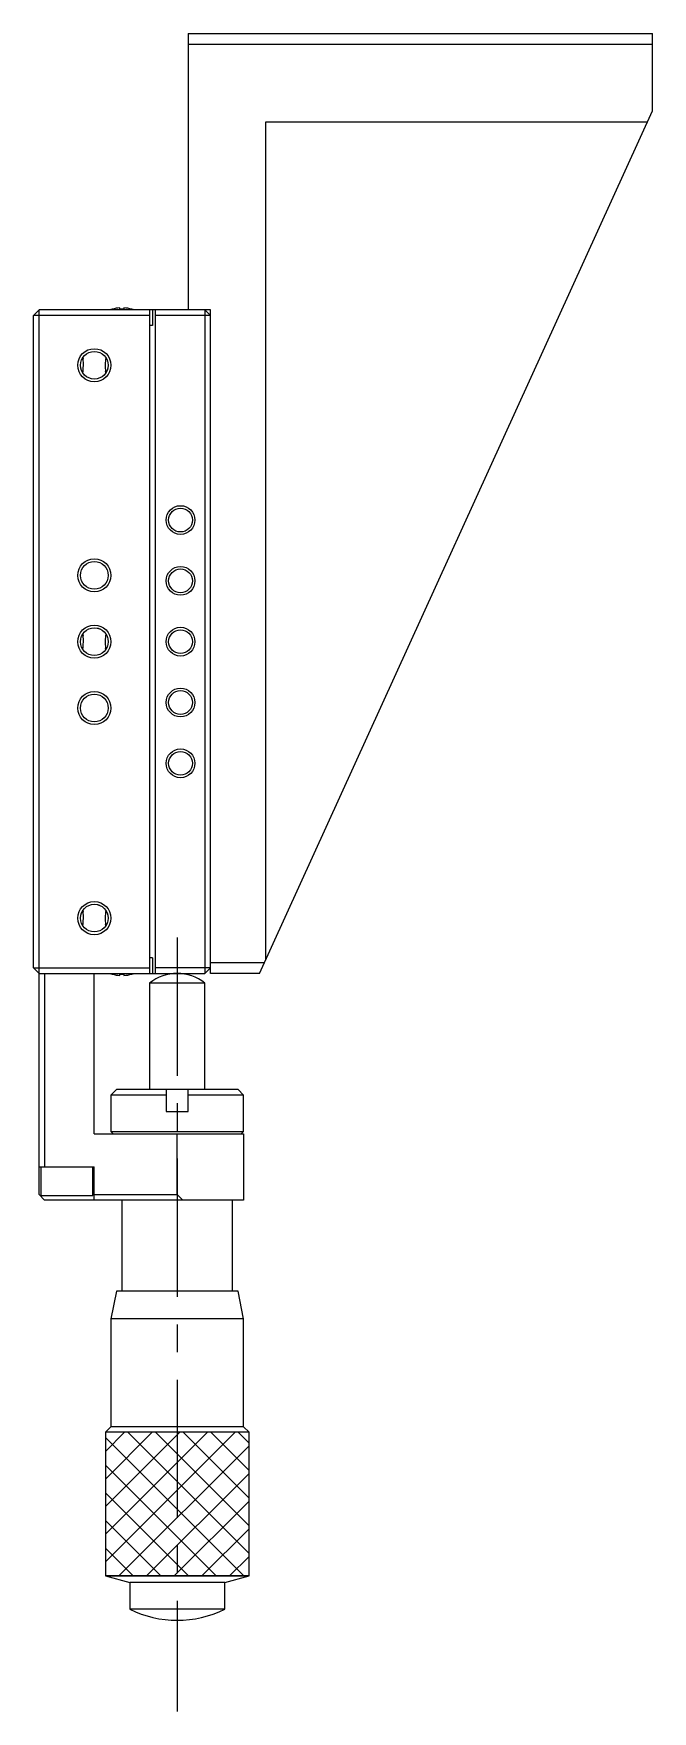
# Model space of a CAD drawing. Extents: x -187 to 400, y -20 to 414.
# Drawn here: x 90.6 to 146.6, y 262.3 to 414.1 of the extents above; entities that cross this region are included whole.
import ezdxf

# ---------------------------------------------------------------- set-up
doc = ezdxf.new("R2010")
doc.units = 0
doc.header["$LTSCALE"] = 10
doc.linetypes.add('CENTER', pattern=[2, 1.25, -0.25, 0.25, -0.25])
doc.layers.get('0').update_dxf_attribs({"linetype": 'CONTINUOUS'})
doc.layers.add('CENTER', color=1, linetype='CENTER')

msp = doc.modelspace()

# ---------------------------------------------------------------- linework, layer by layer
at = {"color": 7, "linetype": 'CONTINUOUS'}
for p, q in [((104.561233, 414.050458), (146.561233, 414.050458)), ((104.561233, 414.050458), (104.561233, 389.050458)), ((146.561233, 413.050458), (104.561233, 413.050458)), ((146.561233, 407.050458), (146.561233, 414.050458)), ((111.014585, 329.050458), (146.561233, 407.050458)), ((146.105507, 406.050458), (111.561233, 406.050458)), ((111.561233, 406.050458), (111.561233, 330.249967)), ((91.061233, 389.050458), (90.561233, 388.550458)), ((90.561233, 329.550458), (90.561233, 388.550458)), ((101.061233, 388.550458), (90.561233, 388.550458)), ((106.561233, 389.050458), (91.061233, 389.050458)), ((91.061233, 309.050458), (91.061233, 389.050458)), ((97.674872, 389.119979), (97.672617, 389.124602)), ((98.381233, 389.119979), (98.381233, 389.240316)), ((98.741233, 389.119979), (98.381233, 389.119979)), ((98.741233, 389.240316), (98.741233, 389.119979)), ((99.449849, 389.124602), (99.447595, 389.119979)), ((101.061233, 389.050458), (101.061233, 329.050458)), ((101.311233, 389.050458), (101.311233, 387.650458)), ((101.561233, 389.050458), (101.561233, 329.050458)), ((106.561233, 388.550458), (101.561233, 388.550458)), ((106.561233, 388.550458), (106.061233, 389.050458)), ((106.061233, 389.050458), (106.061233, 329.050458)), ((106.561233, 329.050458), (106.561233, 389.050458)), ((101.311233, 387.650458), (101.061233, 387.650458)), ((95.017203, 384.737844), (95.043282, 384.623984)), ((97.105264, 383.363071), (97.079184, 383.476931)), ((95.017203, 359.737844), (95.043282, 359.623984)), ((97.105264, 358.363071), (97.079184, 358.476931)), ((95.017203, 334.737844), (95.043282, 334.623984)), ((97.105264, 333.363071), (97.079184, 333.476931)), ((90.561233, 329.550458), (91.061233, 329.050458)), ((90.561233, 329.550458), (101.061233, 329.550458)), ((101.311233, 330.450458), (101.061233, 330.450458)), ((101.311233, 330.450458), (101.311233, 329.050458)), ((106.561233, 329.550458), (101.561233, 329.550458)), ((106.561233, 329.550458), (106.061233, 329.050458)), ((106.561233, 330.050458), (111.470311, 330.050458)), ((91.061233, 329.050458), (106.061233, 329.050458)), ((91.561233, 329.050458), (91.561233, 311.550458)), ((96.061233, 314.550458), (96.061233, 329.050458)), ((97.672617, 328.976313), (97.674872, 328.980936)), ((98.381233, 328.980936), (98.741233, 328.980936)), ((98.381233, 328.860599), (98.381233, 328.980936)), ((98.741233, 328.980936), (98.741233, 328.860599)), ((99.447595, 328.980936), (99.449849, 328.976313)), ((106.061229, 328.172949), (101.061237, 328.172949)), ((101.061237, 328.172949), (101.061237, 318.550458)), ((106.061229, 318.550458), (106.061229, 328.172949)), ((111.014585, 329.050458), (106.561233, 329.050458)), ((98.061233, 318.550458), (97.561233, 318.050458)), ((102.561233, 318.050458), (97.561233, 318.050458)), ((97.561233, 318.050458), (97.561233, 314.750458)), ((109.061233, 318.550458), (98.061233, 318.550458)), ((102.561233, 318.550458), (102.561233, 316.550458)), ((104.561233, 316.550458), (104.561233, 318.550458)), ((109.561233, 318.050458), (104.561233, 318.050458)), ((109.561233, 318.050458), (109.061233, 318.550458)), ((109.561233, 314.750458), (109.561233, 318.050458)), ((102.561233, 316.550458), (104.561233, 316.550458)), ((96.061233, 314.550458), (109.561233, 314.550458)), ((97.561233, 314.750458), (97.761233, 314.550458)), ((97.561233, 314.750458), (109.561233, 314.750458)), ((103.561233, 309.050458), (103.561233, 314.550458)), ((109.361233, 314.550458), (109.561233, 314.750458)), ((109.561233, 314.550458), (109.561233, 308.550458)), ((91.061233, 311.550458), (96.061233, 311.550458)), ((91.211233, 311.550458), (91.211233, 308.950458)), ((95.911233, 308.950458), (95.911233, 311.550458)), ((96.061233, 308.550458), (96.061233, 311.550458)), ((91.061233, 309.050458), (91.561233, 308.550458)), ((91.211233, 308.950458), (95.911233, 308.950458)), ((109.561233, 308.550458), (91.561233, 308.550458)), ((96.061233, 309.050458), (103.561233, 309.050458)), ((98.561233, 308.550458), (98.561233, 300.300458)), ((103.561233, 309.050458), (104.061233, 308.550458)), ((108.561233, 300.300458), (108.561233, 308.550458)), ((98.061236, 300.300458), (97.561237, 297.800459)), ((109.06123, 300.300458), (98.061236, 300.300458)), ((109.561229, 297.800459), (109.06123, 300.300458)), ((109.561229, 297.800459), (97.561237, 297.800459)), ((97.561237, 297.800459), (97.561237, 288.050454)), ((109.561229, 288.050454), (109.561229, 297.800459)), ((97.561237, 288.050454), (97.061234, 287.550452)), ((110.061232, 287.550452), (97.061234, 287.550452)), ((97.061234, 287.550452), (97.061234, 274.550451)), ((97.061234, 287.550452), (97.061234, 274.550451)), ((110.061232, 287.550452), (97.061234, 287.550452)), ((109.561229, 288.050454), (97.561237, 288.050454)), ((110.061232, 287.550452), (109.561229, 288.050454)), ((110.061232, 274.550451), (110.061232, 287.550452)), ((110.061232, 274.550451), (110.061232, 287.550452)), ((110.061232, 274.550451), (97.061234, 274.550451)), ((97.061234, 274.550451), (99.261233, 273.960963)), ((97.061234, 274.550451), (110.061232, 274.550451)), ((107.861233, 273.960963), (99.261233, 273.960963)), ((99.261233, 273.960963), (99.261233, 271.550452)), ((107.861233, 273.960963), (110.061232, 274.550451)), ((107.861233, 271.550452), (107.861233, 273.960963)), ((107.861233, 271.550452), (99.261233, 271.550452))]:
    msp.add_line(p, q, dxfattribs=at)
at = {"color": 3, "linetype": 'CONTINUOUS'}
for p, q in [((96.561233, 360.196101), (96.379049, 360.25938)), ((96.561233, 335.196101), (96.379049, 335.25938)), ((97.061234, 285.822013), (98.789672, 287.550452)), ((97.061234, 283.322013), (101.289672, 287.550452)), ((97.061234, 280.822013), (103.789672, 287.550452)), ((97.061234, 278.322013), (106.289672, 287.550452)), ((97.061234, 275.822013), (108.789672, 287.550452)), ((97.061234, 287.077079), (109.587862, 274.550451)), ((99.087861, 287.550452), (110.061232, 276.577081)), ((101.587861, 287.550452), (110.061232, 279.077081)), ((104.087861, 287.550452), (110.061232, 281.577081)), ((106.587861, 287.550452), (110.061232, 284.077081)), ((109.087861, 287.550452), (110.061232, 286.577081)), ((98.289671, 274.550451), (110.061232, 286.322011)), ((97.061234, 284.577079), (107.087862, 274.550451)), ((100.789671, 274.550451), (110.061232, 283.822011)), ((97.061234, 282.077079), (104.587862, 274.550451)), ((103.289671, 274.550451), (110.061232, 281.322011)), ((97.061234, 279.577079), (102.087862, 274.550451)), ((105.789671, 274.550451), (110.061232, 278.822011)), ((97.061234, 277.077079), (99.587862, 274.550451)), ((108.289671, 274.550451), (110.061232, 276.322011)), ((97.061234, 274.577079), (97.087862, 274.550451))]:
    msp.add_line(p, q, dxfattribs=at)
for centre, radius in [((96.061233, 384.050458), 1.5), ((103.861233, 370.050458), 1.3), ((96.061233, 365.050458), 1.5), ((103.861233, 364.550458), 1.3), ((96.061233, 359.050458), 1.5), ((103.861233, 359.050458), 1.3), ((96.061233, 353.050458), 1.5), ((103.861233, 353.550458), 1.3), ((103.861233, 348.050458), 1.3), ((96.061233, 334.050458), 1.5)]:
    msp.add_circle(centre, radius, dxfattribs=at)
at = {"color": 7, "linetype": 'CONTINUOUS'}
for centre, radius in [((96.061233, 384.050458), 1.25), ((103.861233, 370.050458), 1.075), ((96.061233, 365.050458), 1.25), ((103.861233, 364.550458), 1.075), ((96.061233, 359.050458), 1.25), ((103.861233, 359.050458), 1.075), ((96.061233, 353.050458), 1.25), ((103.861233, 353.550458), 1.075), ((103.861233, 348.050458), 1.075), ((96.061233, 334.050458), 1.25)]:
    msp.add_circle(centre, radius, dxfattribs=at)
for centre, radius, start, end in [((98.561233, 386.050458), 3.2, 106.122533, 110.364135), ((98.561233, 386.050458), 3.194933, 93.229709, 106.106712), ((98.561233, 386.050458), 3.194933, 73.893288, 86.770291), ((98.561233, 386.050458), 3.2, 69.635865, 73.877467), ((90.281829, 384.091737), 4.791108, 351.25209841, 6.37818437), ((101.840637, 384.009174), 4.791108, 171.25205299, 186.37813895), ((101.840637, 359.009174), 4.791108, 171.25205299, 186.37813895), ((90.281829, 359.091737), 4.791108, 351.25209841, 6.37818437), ((90.281829, 334.091737), 4.791108, 351.25209841, 6.37818437), ((101.840637, 334.009174), 4.791108, 171.25205299, 186.37813895), ((98.561233, 332.050458), 3.2, 249.635865, 253.877467), ((98.561233, 332.050458), 3.194933, 253.893288, 266.770291), ((98.561233, 332.050458), 3.194933, 273.229709, 286.106712), ((98.561233, 332.050458), 3.2, 286.122533, 290.364135), ((103.561233, 325.050453), 3.999997, 51.317811, 128.682189), ((103.561233, 280.295452), 9.745001, 243.816209, 296.183791)]:
    msp.add_arc(centre, radius, start, end, dxfattribs=at)
at = {"layer": 'CENTER', "color": 1, "linetype": 'CENTER'}
msp.add_line((103.561233, 332.300454), (103.561233, 262.300454), dxfattribs=at)

doc.saveas('drawing.dxf')
